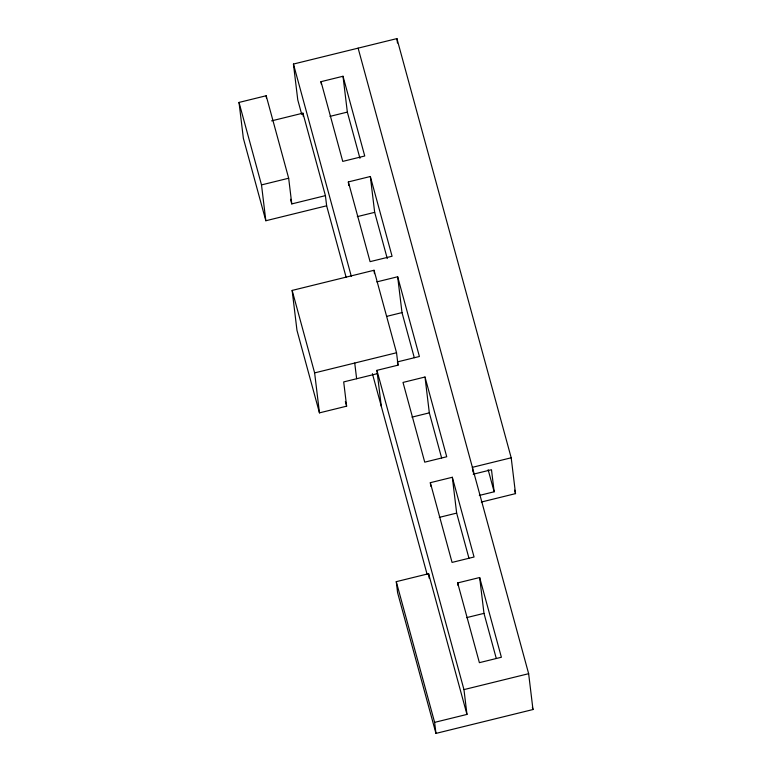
<?xml version="1.0" encoding="UTF-8"?>
<svg xmlns="http://www.w3.org/2000/svg" width="772" height="772" viewBox="0 0 772 772"><rect width="100%" height="100%" fill="white"/><g stroke="black" fill="none" stroke-linecap="round" stroke-linejoin="round"><path stroke-width="1.16" d="M301.727 114.391L297.77 99.897L293.437 64.057L396.924 38.6L511.199 457.786L515.532 493.626L481.294 502.051M321.017 81.668L343.009 76.254L364.741 155.992L342.749 161.396L321.017 81.668L321.306 84.061M325.408 195.634L326.643 205.796L265.838 220.744L243.354 138.265L239.021 102.425L266.186 95.747L288.67 178.226L291.777 203.914L325.408 195.634L302.923 113.156L271.609 120.857M329.982 116.369L347.342 112.094L343.009 76.254M265.838 220.744L261.505 184.913L288.67 178.226M348.346 181.922L370.338 176.508L392.07 256.246L370.077 261.65L348.346 181.922L348.78 185.502M357.311 216.623L374.671 212.348L370.338 176.508M377.334 373.648L343.694 381.918L346.628 406.178L319.463 412.866L296.979 330.377L292.144 290.417L374.053 270.268L396.538 352.756L398.043 365.156L376.929 370.348L381.272 406.178M376.832 281.886L397.667 276.762L419.399 356.5L397.406 361.904L398.043 365.156M386.955 316.308L402 312.602L397.667 276.762M319.463 412.866L314.629 372.895L396.538 352.756M424.996 377.016L403.003 382.43L424.735 462.158L446.727 456.754L424.996 377.016L429.328 412.856L441.613 457.921M411.968 417.131L429.328 412.856M511.199 457.786L472.387 467.33L472.947 471.924M430.332 482.683L452.324 477.27L474.056 557.008L452.064 562.412L430.332 482.683L430.766 486.263M473.217 474.22L491.484 469.733L494.157 491.783L479.315 495.441M439.297 517.375L456.657 513.11L452.324 477.27M435.958 733.4L397.599 592.693L396.268 581.663L428.605 573.712L466.963 714.418L434.626 722.37L435.958 733.4L532.979 709.536L528.646 673.695L358.121 48.144M457.661 582.928L479.653 577.524L501.385 657.252L479.393 662.666L457.661 582.928L457.95 585.321M466.626 617.629L483.986 613.364L479.653 577.524M466.963 714.418L463.962 689.608L528.646 673.695M514.586 490.143L515.532 493.626M488.145 469.723L494.157 491.783M532.352 707.22L532.979 709.536M347.342 112.094L359.945 158.318M374.671 212.348L387.274 258.572M402 312.602L414.284 357.668M456.657 513.11L468.942 558.175M483.986 613.364L496.271 658.429M293.437 64.057L351.289 276.27M376.929 370.348L463.962 689.608M326.643 205.796L346.174 277.457M372.403 373.658L427.099 574.3M396.268 581.663L434.626 722.37M290.513 199.263L291.777 203.914M345.364 401.536L346.628 406.178M292.144 290.417L314.629 372.895M239.021 102.425L261.505 184.913M396.924 38.6L397.464 43.01M428.605 573.712L429.145 578.122M374.053 270.268L374.468 273.655M354.734 363.033L356.635 378.743M302.923 113.156L303.338 116.543M266.186 95.747L266.465 98.083"/></g></svg>
